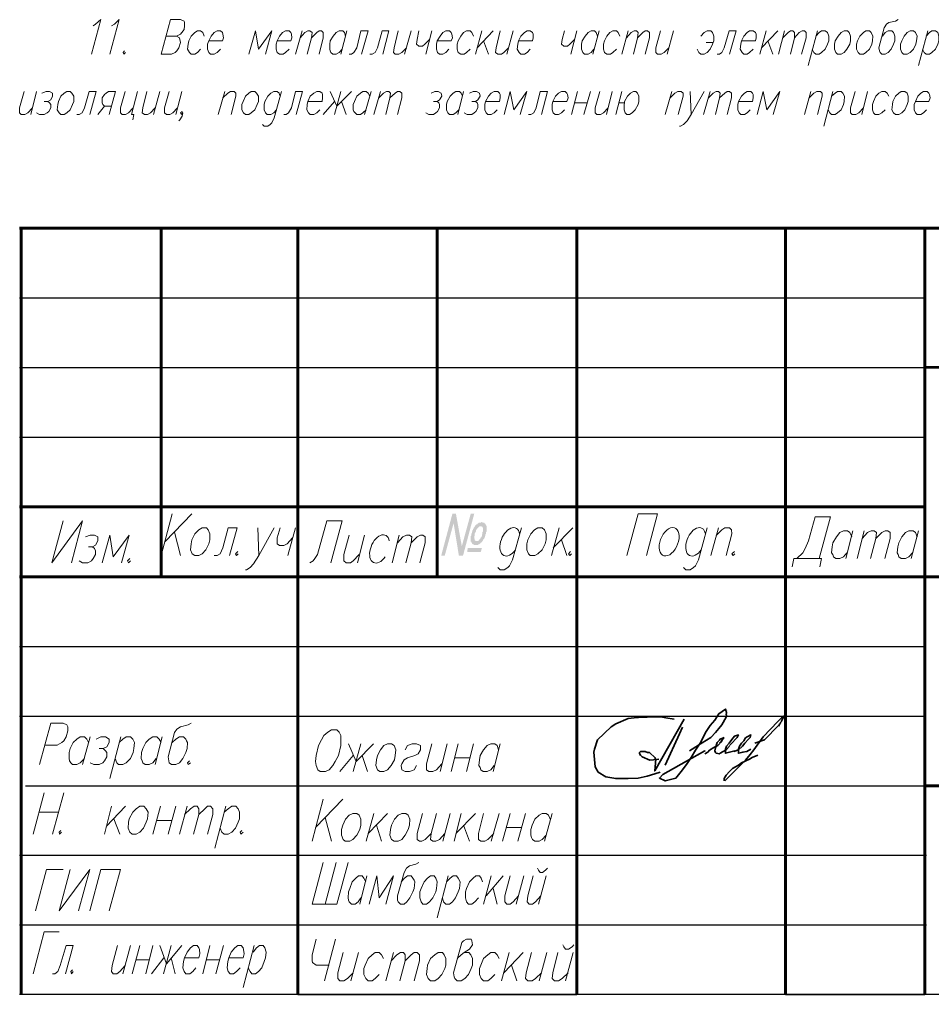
# Model space of a CAD drawing. Header units: millimetres. Extents: x 2185 to 4647, y 1259 to 2456.
# Drawn here: x 4005.74 to 4038.51, y 2314.48 to 2349.47 of the extents above; entities that cross this region are included whole.
import ezdxf

# ---------------------------------------------------------------- set-up
doc = ezdxf.new("R2010")
doc.units = ezdxf.units.MM
doc.layers.add('PDF _0', color=7, linetype='Continuous')
doc.layers.add('PDF _текст', color=7, linetype='Continuous')

msp = doc.modelspace()

# ---------------------------------------------------------------- hatches: boundary and pattern name
at = {"layer": 'PDF _текст', "transparency": 33554559}
h = msp.add_hatch(color=256, dxfattribs=at)
h.paths.add_polyline_path([(4021.281, 2331.735), (4021.408, 2331.735), (4021.62, 2330.571), (4021.938, 2331.735), (4022.065, 2331.735), (4021.662, 2330.232), (4021.514, 2330.232), (4021.324, 2331.396), (4021.006, 2330.232), (4020.879, 2330.232)], flags=0)
h.paths.add_polyline_path([(4021.98, 2331.036), (4021.98, 2331.058), (4021.98, 2331.079), (4022.001, 2331.1), (4022.001, 2331.121), (4022.001, 2331.142), (4022.022, 2331.163), (4022.022, 2331.185), (4022.043, 2331.206), (4022.043, 2331.227), (4022.065, 2331.248), (4022.065, 2331.248), (4022.086, 2331.269), (4022.086, 2331.29), (4022.107, 2331.312), (4022.107, 2331.312), (4022.128, 2331.333), (4022.128, 2331.333), (4022.149, 2331.354), (4022.17, 2331.354), (4022.17, 2331.375), (4022.192, 2331.375), (4022.213, 2331.396), (4022.213, 2331.396), (4022.234, 2331.417), (4022.255, 2331.417), (4022.255, 2331.417), (4022.276, 2331.417), (4022.297, 2331.417), (4022.319, 2331.439), (4022.319, 2331.439), (4022.34, 2331.439), (4022.361, 2331.439), (4022.361, 2331.417), (4022.382, 2331.417), (4022.403, 2331.417), (4022.403, 2331.417), (4022.424, 2331.417), (4022.424, 2331.396), (4022.446, 2331.396), (4022.446, 2331.396), (4022.467, 2331.375), (4022.467, 2331.375), (4022.467, 2331.354), (4022.488, 2331.333), (4022.488, 2331.333), (4022.488, 2331.312), (4022.509, 2331.312), (4022.509, 2331.29), (4022.509, 2331.269), (4022.509, 2331.248), (4022.509, 2331.248), (4022.509, 2331.227), (4022.509, 2331.206), (4022.509, 2331.185), (4022.509, 2331.163), (4022.509, 2331.142), (4022.509, 2331.121), (4022.509, 2331.1), (4022.488, 2331.079), (4022.488, 2331.058), (4022.488, 2331.036), (4022.488, 2331.015), (4022.467, 2330.994), (4022.467, 2330.973), (4022.467, 2330.952), (4022.446, 2330.931), (4022.446, 2330.909), (4022.446, 2330.888), (4022.424, 2330.867), (4022.424, 2330.846), (4022.403, 2330.825), (4022.403, 2330.825), (4022.382, 2330.804), (4022.382, 2330.782), (4022.361, 2330.761), (4022.361, 2330.74), (4022.34, 2330.74), (4022.34, 2330.719), (4022.319, 2330.698), (4022.297, 2330.698), (4022.297, 2330.677), (4022.276, 2330.677), (4022.255, 2330.655), (4022.255, 2330.655), (4022.234, 2330.634), (4022.213, 2330.634), (4022.213, 2330.634), (4022.192, 2330.613), (4022.17, 2330.613), (4022.149, 2330.613), (4022.149, 2330.613), (4022.128, 2330.613), (4022.107, 2330.613), (4022.107, 2330.613), (4022.086, 2330.613), (4022.065, 2330.613), (4022.065, 2330.613), (4022.043, 2330.634), (4022.022, 2330.634), (4022.022, 2330.634), (4022.001, 2330.655), (4022.001, 2330.655), (4022.001, 2330.655), (4021.98, 2330.677), (4021.98, 2330.698), (4021.959, 2330.698), (4021.959, 2330.719), (4021.959, 2330.719), (4021.959, 2330.74), (4021.938, 2330.74), (4021.938, 2330.761), (4021.938, 2330.782), (4021.938, 2330.804), (4021.938, 2330.804), (4021.938, 2330.825), (4021.938, 2330.846), (4021.938, 2330.867), (4021.938, 2330.888), (4021.938, 2330.909), (4021.938, 2330.931), (4021.959, 2330.952), (4021.959, 2330.973), (4021.959, 2330.994), (4021.959, 2331.036), (4021.98, 2331.036)], flags=0)
h.paths.add_polyline_path([(4022.086, 2331.036), (4022.086, 2330.994), (4022.086, 2330.973), (4022.086, 2330.952), (4022.065, 2330.931), (4022.065, 2330.909), (4022.065, 2330.888), (4022.065, 2330.867), (4022.065, 2330.867), (4022.065, 2330.846), (4022.086, 2330.825), (4022.086, 2330.825), (4022.086, 2330.804), (4022.086, 2330.782), (4022.107, 2330.782), (4022.107, 2330.761), (4022.128, 2330.761), (4022.128, 2330.761), (4022.149, 2330.761), (4022.149, 2330.761), (4022.17, 2330.761), (4022.17, 2330.761), (4022.192, 2330.761), (4022.213, 2330.761), (4022.234, 2330.782), (4022.234, 2330.804), (4022.255, 2330.804), (4022.255, 2330.825), (4022.276, 2330.825), (4022.276, 2330.846), (4022.297, 2330.867), (4022.297, 2330.888), (4022.319, 2330.888), (4022.319, 2330.909), (4022.34, 2330.931), (4022.34, 2330.952), (4022.34, 2330.994), (4022.361, 2331.015), (4022.361, 2331.015), (4022.361, 2331.058), (4022.361, 2331.079), (4022.382, 2331.1), (4022.382, 2331.121), (4022.382, 2331.142), (4022.382, 2331.163), (4022.382, 2331.163), (4022.382, 2331.185), (4022.382, 2331.206), (4022.382, 2331.227), (4022.382, 2331.227), (4022.361, 2331.248), (4022.361, 2331.269), (4022.34, 2331.269), (4022.34, 2331.269), (4022.319, 2331.29), (4022.319, 2331.29), (4022.297, 2331.29), (4022.297, 2331.29), (4022.276, 2331.29), (4022.276, 2331.29), (4022.255, 2331.29), (4022.234, 2331.269), (4022.234, 2331.269), (4022.213, 2331.248), (4022.192, 2331.227), (4022.192, 2331.227), (4022.17, 2331.206), (4022.17, 2331.206), (4022.149, 2331.185), (4022.149, 2331.163), (4022.128, 2331.142), (4022.128, 2331.121), (4022.128, 2331.1), (4022.107, 2331.079), (4022.107, 2331.058), (4022.086, 2331.036), (4022.086, 2331.036)], flags=0)
h.paths.add_polyline_path([(4021.832, 2330.507), (4022.34, 2330.507), (4022.297, 2330.359), (4021.811, 2330.359)], flags=0)

# ---------------------------------------------------------------- linework, layer by layer
at = {"layer": 'PDF _0', "lineweight": 60}
for points in [[(4005.744, 2341.98), (4098.227, 2341.98)], [(4005.808, 2314.483), (4005.808, 2341.98)], [(4010.824, 2341.98), (4010.824, 2329.47)], [(4015.735, 2341.98), (4015.735, 2314.483)], [(4020.731, 2329.47), (4020.731, 2341.98)], [(4025.748, 2314.483), (4025.748, 2341.98)], [(4033.241, 2341.98), (4033.241, 2314.483)], [(4038.237, 2341.98), (4038.237, 2334.19), (4038.237, 2314.483)], [(4038.237, 2336.985), (4098.312, 2337.027)], [(4005.744, 2331.989), (4038.195, 2331.989)], [(4005.744, 2329.47), (4098.312, 2329.47)], [(4038.237, 2321.976), (4098.312, 2321.976)]]:
    msp.add_lwpolyline(points, dxfattribs=at)
at = {"layer": 'PDF _0', "lineweight": 25}
for points in [[(4005.744, 2339.482), (4038.195, 2339.482)], [(4005.744, 2336.985), (4038.491, 2336.985)], [(4005.744, 2334.487), (4038.237, 2334.487)], [(4005.744, 2326.972), (4038.195, 2326.972)], [(4005.744, 2324.474), (4038.195, 2324.474)], [(4005.956, 2321.976), (4038.385, 2321.976)], [(4005.744, 2319.479), (4038.3, 2319.479)], [(4005.744, 2316.981), (4038.3, 2316.981)], [(4005.808, 2316.981), (4005.808, 2314.483), (4005.808, 2316.981)], [(4098.227, 2314.483), (4005.744, 2314.483)], [(4015.735, 2314.483), (4025.748, 2314.483)], [(4038.237, 2314.483), (4033.241, 2314.483), (4038.237, 2314.483)]]:
    msp.add_lwpolyline(points, dxfattribs=at)
at = {"layer": 'PDF _0', "lineweight": 35}
for points in [[(4029.241, 2324.368), (4028.944, 2324.411), (4028.817, 2324.432), (4028.605, 2324.453), (4028.267, 2324.432), (4028.119, 2324.432), (4027.801, 2324.411), (4027.589, 2324.39), (4027.145, 2324.199), (4026.976, 2324.093), (4026.489, 2323.628), (4026.383, 2323.289), (4026.362, 2323.183), (4026.404, 2322.654), (4026.51, 2322.463), (4026.785, 2322.294), (4027.145, 2322.23), (4027.589, 2322.23), (4027.949, 2322.252), (4028.267, 2322.315), (4028.542, 2322.4), (4028.732, 2322.463)], [(4031.103, 2324.517), (4031.124, 2324.601), (4031.082, 2324.728), (4030.849, 2324.559), (4030.701, 2324.326), (4030.532, 2324.136), (4030.362, 2323.882), (4030.193, 2323.543), (4030.003, 2323.247), (4029.854, 2322.993), (4029.685, 2322.739), (4029.495, 2322.485), (4029.304, 2322.252), (4028.923, 2322.146), (4028.711, 2322.252), (4028.838, 2322.379), (4029.029, 2322.485), (4030.341, 2323.225), (4030.066, 2323.077)], [(4030.087, 2323.416), (4030.553, 2323.712), (4030.722, 2323.882), (4030.849, 2324.03), (4030.955, 2324.157), (4031.103, 2324.432), (4031.124, 2324.517)], [(4032.987, 2324.114), (4033.03, 2324.199), (4033.051, 2324.22), (4033.051, 2324.241), (4033.093, 2324.284), (4033.093, 2324.305), (4033.135, 2324.39), (4033.157, 2324.411), (4033.157, 2324.432), (4033.157, 2324.474), (4033.135, 2324.453), (4033.093, 2324.411), (4033.03, 2324.347), (4032.966, 2324.284), (4032.437, 2323.733), (4032.098, 2323.268), (4031.971, 2323.098), (4031.802, 2322.887), (4031.061, 2322.146)], [(4031.146, 2324.686), (4031.146, 2324.686)], [(4029.6, 2324.368), (4028.542, 2322.506), (4028.584, 2322.929)], [(4032.141, 2323.501), (4032.479, 2323.628), (4032.987, 2324.136)], [(4029.537, 2324.072), (4029.431, 2323.839), (4028.923, 2322.717)], [(4031.23, 2323.416), (4031.336, 2323.522), (4031.442, 2323.649), (4031.505, 2323.712), (4031.548, 2323.797), (4031.4, 2323.755), (4031.357, 2323.691), (4031.273, 2323.585), (4031.209, 2323.501), (4031.124, 2323.395), (4031.082, 2323.289), (4031.082, 2323.141), (4031.421, 2323.225)], [(4031.378, 2323.204), (4031.548, 2323.268), (4031.696, 2323.395), (4031.781, 2323.501), (4031.908, 2323.649), (4031.971, 2323.712), (4031.992, 2323.797), (4031.865, 2323.733), (4031.802, 2323.691), (4031.738, 2323.585), (4031.654, 2323.501), (4031.59, 2323.395), (4031.548, 2323.289), (4031.548, 2323.141), (4031.717, 2323.183)], [(4029.791, 2323.225), (4030.108, 2323.437)], [(4030.341, 2323.12), (4030.447, 2323.183), (4030.511, 2323.247), (4030.659, 2323.352), (4030.807, 2323.416), (4030.934, 2323.564), (4030.976, 2323.649)], [(4031.04, 2323.712), (4030.892, 2323.649), (4030.87, 2323.606), (4030.786, 2323.522), (4030.765, 2323.458), (4030.722, 2323.331), (4030.701, 2323.225), (4030.722, 2323.162), (4030.743, 2323.141), (4030.87, 2323.12), (4030.892, 2323.141), (4030.997, 2323.204), (4031.103, 2323.268), (4031.23, 2323.395)], [(4031.019, 2323.712), (4030.913, 2323.543), (4030.87, 2323.501)], [(4028.563, 2322.971), (4028.351, 2323.162), (4028.288, 2323.162), (4028.203, 2323.204), (4028.161, 2323.204), (4028.14, 2323.204), (4028.076, 2323.204), (4028.034, 2323.204), (4027.992, 2323.162), (4027.992, 2323.141), (4028.034, 2323.056)], [(4028.034, 2323.077), (4028.097, 2323.014), (4028.373, 2322.887), (4028.5, 2322.908), (4028.69, 2322.929)], [(4031.04, 2322.146), (4031.04, 2322.23), (4031.103, 2322.357), (4031.23, 2322.485), (4031.336, 2322.59), (4031.548, 2322.717), (4031.654, 2322.802), (4031.95, 2322.929), (4032.035, 2322.993), (4032.246, 2323.077)], [(4031.696, 2323.183), (4031.844, 2323.204), (4031.992, 2323.289)], [(4028.584, 2322.866), (4028.584, 2322.908), (4028.563, 2322.929), (4028.563, 2322.95), (4028.563, 2322.993)], [(4029.008, 2322.929), (4029.008, 2322.929)]]:
    msp.add_lwpolyline(points, dxfattribs=at)
at = {"layer": 'PDF _текст', "lineweight": 20}
for points in [[(4008.39, 2349.241), (4008.475, 2349.304), (4008.665, 2349.474), (4008.327, 2348.225)], [(4009.046, 2349.241), (4009.152, 2349.304), (4009.321, 2349.474), (4008.983, 2348.225)], [(4011.375, 2348.881), (4011.523, 2348.945), (4011.565, 2349.008), (4011.65, 2349.114), (4011.671, 2349.241), (4011.671, 2349.368), (4011.65, 2349.41), (4011.523, 2349.474), (4011.163, 2349.474), (4010.824, 2348.225), (4011.205, 2348.225), (4011.332, 2348.288), (4011.396, 2348.352), (4011.459, 2348.458), (4011.523, 2348.648), (4011.502, 2348.754), (4011.481, 2348.817), (4011.375, 2348.881), (4010.994, 2348.881)], [(4037.284, 2349.474), (4037.179, 2349.41), (4036.946, 2349.368), (4036.861, 2349.304), (4036.776, 2349.177), (4036.586, 2348.458), (4036.607, 2348.352), (4036.628, 2348.288), (4036.692, 2348.225), (4036.819, 2348.225), (4036.925, 2348.288), (4037.03, 2348.415), (4037.115, 2348.585), (4037.157, 2348.712), (4037.157, 2348.881), (4037.136, 2348.945), (4037.115, 2349.008), (4037.052, 2349.072), (4036.925, 2349.072), (4036.819, 2349.008), (4036.713, 2348.881)], [(4012.37, 2348.881), (4012.327, 2349.008), (4012.243, 2349.072), (4012.137, 2349.072), (4012.031, 2349.008), (4011.904, 2348.881), (4011.819, 2348.712), (4011.798, 2348.585), (4011.777, 2348.415), (4011.84, 2348.288), (4011.904, 2348.225), (4012.031, 2348.225), (4012.137, 2348.288), (4012.243, 2348.415)], [(4012.539, 2348.712), (4013.026, 2348.712), (4013.068, 2348.817), (4013.047, 2348.945), (4013.026, 2349.008), (4012.962, 2349.072), (4012.835, 2349.072), (4012.729, 2349.008), (4012.624, 2348.881), (4012.539, 2348.712), (4012.497, 2348.585), (4012.497, 2348.415), (4012.539, 2348.288), (4012.602, 2348.225), (4012.729, 2348.225), (4012.835, 2348.288), (4012.962, 2348.415)], [(4014.571, 2348.225), (4014.804, 2349.072), (4014.317, 2348.415), (4014.211, 2349.072), (4013.978, 2348.225)], [(4014.994, 2348.712), (4015.481, 2348.712), (4015.524, 2348.817), (4015.502, 2348.945), (4015.481, 2349.008), (4015.418, 2349.072), (4015.291, 2349.072), (4015.185, 2349.008), (4015.079, 2348.881), (4014.994, 2348.712), (4014.952, 2348.585), (4014.952, 2348.415), (4014.994, 2348.288), (4015.079, 2348.225), (4015.206, 2348.225), (4015.291, 2348.288), (4015.418, 2348.415)], [(4015.884, 2349.072), (4015.651, 2348.225)], [(4015.82, 2348.817), (4015.989, 2349.008), (4016.095, 2349.072), (4016.159, 2349.072), (4016.243, 2349.008), (4016.222, 2348.817), (4016.074, 2348.225)], [(4016.222, 2348.817), (4016.413, 2349.008), (4016.497, 2349.072), (4016.582, 2349.072), (4016.646, 2349.008), (4016.646, 2348.817), (4016.497, 2348.225)], [(4017.323, 2348.415), (4017.217, 2348.288), (4017.111, 2348.225), (4016.984, 2348.225), (4016.921, 2348.288), (4016.9, 2348.352), (4016.878, 2348.415), (4016.878, 2348.585), (4016.9, 2348.712), (4017.005, 2348.881), (4017.111, 2349.008), (4017.217, 2349.072), (4017.344, 2349.072), (4017.408, 2349.008), (4017.45, 2348.881)], [(4017.492, 2349.072), (4017.281, 2348.225)], [(4018.021, 2348.225), (4018.254, 2349.072), (4018, 2349.072), (4017.852, 2348.458), (4017.746, 2348.288), (4017.662, 2348.225), (4017.577, 2348.225)], [(4018.784, 2348.225), (4018.995, 2349.072), (4018.762, 2349.072), (4018.593, 2348.458), (4018.508, 2348.288), (4018.403, 2348.225), (4018.318, 2348.225)], [(4019.334, 2349.072), (4019.186, 2348.458), (4019.165, 2348.288), (4019.228, 2348.225), (4019.355, 2348.225), (4019.461, 2348.288), (4019.63, 2348.458)], [(4019.8, 2349.072), (4019.567, 2348.225)], [(4020.075, 2349.072), (4020.011, 2348.754), (4019.99, 2348.585), (4020.075, 2348.521), (4020.202, 2348.521), (4020.286, 2348.585), (4020.456, 2348.754)], [(4020.54, 2349.072), (4020.329, 2348.225)], [(4020.731, 2348.712), (4021.239, 2348.712), (4021.281, 2348.817), (4021.26, 2348.945), (4021.239, 2349.008), (4021.176, 2349.072), (4021.049, 2349.072), (4020.943, 2349.008), (4020.837, 2348.881), (4020.731, 2348.712), (4020.71, 2348.585), (4020.71, 2348.415), (4020.752, 2348.288), (4020.816, 2348.225), (4020.943, 2348.225), (4021.049, 2348.288), (4021.154, 2348.415)], [(4022.043, 2348.881), (4021.98, 2349.008), (4021.916, 2349.072), (4021.789, 2349.072), (4021.684, 2349.008), (4021.578, 2348.881), (4021.493, 2348.712), (4021.451, 2348.585), (4021.451, 2348.415), (4021.493, 2348.288), (4021.578, 2348.225), (4021.705, 2348.225), (4021.789, 2348.288), (4021.916, 2348.415)], [(4022.34, 2349.072), (4022.107, 2348.225)], [(4022.742, 2349.072), (4022.17, 2348.458)], [(4022.996, 2349.072), (4022.848, 2348.458), (4022.827, 2348.288), (4022.911, 2348.225), (4023.038, 2348.225), (4023.123, 2348.288), (4023.292, 2348.458)], [(4023.462, 2349.072), (4023.229, 2348.225)], [(4023.652, 2348.712), (4024.16, 2348.712), (4024.181, 2348.817), (4024.181, 2348.945), (4024.16, 2349.008), (4024.076, 2349.072), (4023.97, 2349.072), (4023.864, 2349.008), (4023.737, 2348.881), (4023.652, 2348.712), (4023.631, 2348.585), (4023.61, 2348.415), (4023.673, 2348.288), (4023.737, 2348.225), (4023.864, 2348.225), (4023.97, 2348.288), (4024.076, 2348.415)], [(4025.303, 2349.072), (4025.219, 2348.754), (4025.197, 2348.585), (4025.282, 2348.521), (4025.409, 2348.521), (4025.494, 2348.585), (4025.663, 2348.754)], [(4025.748, 2349.072), (4025.536, 2348.225)], [(4026.362, 2348.415), (4026.256, 2348.288), (4026.15, 2348.225), (4026.023, 2348.225), (4025.959, 2348.288), (4025.938, 2348.352), (4025.917, 2348.415), (4025.917, 2348.585), (4025.938, 2348.712), (4026.044, 2348.881), (4026.15, 2349.008), (4026.256, 2349.072), (4026.383, 2349.072), (4026.446, 2349.008), (4026.489, 2348.881)], [(4026.552, 2349.072), (4026.319, 2348.225)], [(4027.293, 2348.881), (4027.23, 2349.008), (4027.166, 2349.072), (4027.039, 2349.072), (4026.933, 2349.008), (4026.827, 2348.881), (4026.743, 2348.712), (4026.7, 2348.585), (4026.7, 2348.415), (4026.743, 2348.288), (4026.827, 2348.225), (4026.954, 2348.225), (4027.039, 2348.288), (4027.166, 2348.415)], [(4027.589, 2349.072), (4027.357, 2348.225)], [(4027.526, 2348.817), (4027.695, 2349.008), (4027.801, 2349.072), (4027.886, 2349.072), (4027.949, 2349.008), (4027.928, 2348.817), (4027.78, 2348.225)], [(4027.928, 2348.817), (4028.119, 2349.008), (4028.203, 2349.072), (4028.288, 2349.072), (4028.351, 2349.008), (4028.351, 2348.817), (4028.203, 2348.225)], [(4028.754, 2349.072), (4028.584, 2348.458), (4028.584, 2348.288), (4028.648, 2348.225), (4028.775, 2348.225), (4028.881, 2348.288), (4029.05, 2348.458)], [(4029.219, 2349.072), (4028.987, 2348.225)], [(4030.193, 2348.881), (4030.32, 2349.008), (4030.426, 2349.072), (4030.553, 2349.072), (4030.616, 2349.008), (4030.659, 2348.881), (4030.659, 2348.712), (4030.616, 2348.585), (4030.532, 2348.415), (4030.426, 2348.288), (4030.32, 2348.225), (4030.193, 2348.225), (4030.13, 2348.288), (4030.066, 2348.415)], [(4031.23, 2348.225), (4031.463, 2349.072), (4031.209, 2349.072), (4031.04, 2348.458), (4030.955, 2348.288), (4030.87, 2348.225), (4030.786, 2348.225)], [(4031.654, 2348.712), (4032.162, 2348.712), (4032.183, 2348.817), (4032.183, 2348.945), (4032.162, 2349.008), (4032.077, 2349.072), (4031.95, 2349.072), (4031.865, 2349.008), (4031.738, 2348.881), (4031.654, 2348.712), (4031.633, 2348.585), (4031.611, 2348.415), (4031.675, 2348.288), (4031.738, 2348.225), (4031.865, 2348.225), (4031.95, 2348.288), (4032.077, 2348.415)], [(4032.543, 2349.072), (4032.31, 2348.225)], [(4032.966, 2349.072), (4032.373, 2348.458)], [(4033.199, 2349.072), (4032.987, 2348.225)], [(4033.135, 2348.817), (4033.326, 2349.008), (4033.411, 2349.072), (4033.495, 2349.072), (4033.559, 2349.008), (4033.559, 2348.817), (4033.411, 2348.225)], [(4033.559, 2348.817), (4033.728, 2349.008), (4033.834, 2349.072), (4033.919, 2349.072), (4033.982, 2349.008), (4033.982, 2348.817), (4033.813, 2348.225)], [(4034.384, 2349.072), (4034.046, 2347.823)], [(4034.321, 2348.881), (4034.448, 2349.008), (4034.533, 2349.072), (4034.66, 2349.072), (4034.744, 2349.008), (4034.787, 2348.881), (4034.787, 2348.712), (4034.744, 2348.585), (4034.66, 2348.415), (4034.533, 2348.288), (4034.448, 2348.225), (4034.321, 2348.225), (4034.257, 2348.288), (4034.194, 2348.415)], [(4038.343, 2349.072), (4038.004, 2347.823)], [(4038.279, 2348.881), (4038.406, 2349.008), (4038.491, 2349.072), (4038.618, 2349.072), (4038.703, 2349.008), (4038.745, 2348.881), (4038.745, 2348.712), (4038.703, 2348.585), (4038.618, 2348.415), (4038.491, 2348.288), (4038.406, 2348.225), (4038.279, 2348.225), (4038.216, 2348.288), (4038.152, 2348.415)], [(4022.403, 2348.712), (4022.573, 2348.225)], [(4030.638, 2348.648), (4030.384, 2348.648)], [(4032.606, 2348.712), (4032.776, 2348.225)], [(4009.512, 2348.352), (4009.47, 2348.288), (4009.491, 2348.225), (4009.554, 2348.288)], [(4005.913, 2346.891), (4005.744, 2346.299), (4005.744, 2346.129), (4005.808, 2346.066), (4005.935, 2346.066), (4006.04, 2346.129), (4006.21, 2346.299)], [(4006.358, 2346.891), (4006.146, 2346.066)], [(4006.548, 2346.828), (4006.697, 2346.891), (4006.824, 2346.891), (4006.929, 2346.828), (4006.929, 2346.722), (4006.866, 2346.595), (4006.76, 2346.531), (4006.633, 2346.531)], [(4008.263, 2346.066), (4008.496, 2346.891), (4008.242, 2346.891), (4008.073, 2346.299), (4007.988, 2346.129), (4007.882, 2346.066), (4007.797, 2346.066)], [(4008.962, 2346.066), (4009.194, 2346.891), (4008.94, 2346.891), (4008.856, 2346.828), (4008.792, 2346.785), (4008.708, 2346.658), (4008.708, 2346.595), (4008.708, 2346.489), (4008.729, 2346.426), (4008.792, 2346.362), (4009.046, 2346.362)], [(4009.533, 2346.891), (4009.364, 2346.299), (4009.364, 2346.129), (4009.427, 2346.066), (4009.554, 2346.066), (4009.66, 2346.129), (4009.829, 2346.299)], [(4009.978, 2346.891), (4009.766, 2346.066), (4009.851, 2346.066), (4009.808, 2345.875)], [(4010.316, 2346.891), (4010.168, 2346.299), (4010.147, 2346.129), (4010.232, 2346.066), (4010.337, 2346.066), (4010.443, 2346.129), (4010.613, 2346.299)], [(4010.782, 2346.891), (4010.549, 2346.066)], [(4011.121, 2346.891), (4010.951, 2346.299), (4010.951, 2346.129), (4011.015, 2346.066), (4011.142, 2346.066), (4011.248, 2346.129), (4011.417, 2346.299)], [(4011.565, 2346.891), (4011.354, 2346.066)], [(4013.111, 2346.891), (4012.878, 2346.066)], [(4013.047, 2346.658), (4013.216, 2346.828), (4013.322, 2346.891), (4013.449, 2346.891), (4013.513, 2346.828), (4013.513, 2346.722), (4013.343, 2346.066)], [(4015.143, 2346.891), (4014.889, 2345.939), (4014.804, 2345.769), (4014.74, 2345.706), (4014.656, 2345.642), (4014.529, 2345.642), (4014.465, 2345.706)], [(4015.1, 2346.722), (4015.079, 2346.785), (4015.058, 2346.828), (4014.994, 2346.891), (4014.867, 2346.891), (4014.762, 2346.828), (4014.656, 2346.722), (4014.55, 2346.531), (4014.529, 2346.426), (4014.529, 2346.235), (4014.571, 2346.129), (4014.635, 2346.066), (4014.762, 2346.066), (4014.867, 2346.129), (4014.973, 2346.235)], [(4015.672, 2346.066), (4015.905, 2346.891), (4015.651, 2346.891), (4015.502, 2346.299), (4015.397, 2346.129), (4015.312, 2346.066), (4015.227, 2346.066)], [(4016.095, 2346.531), (4016.603, 2346.531), (4016.624, 2346.658), (4016.624, 2346.785), (4016.603, 2346.828), (4016.519, 2346.891), (4016.413, 2346.891), (4016.307, 2346.828), (4016.18, 2346.722), (4016.095, 2346.531), (4016.074, 2346.426), (4016.053, 2346.235), (4016.116, 2346.129), (4016.18, 2346.066), (4016.307, 2346.066), (4016.413, 2346.129), (4016.519, 2346.235)], [(4017.662, 2346.891), (4017.132, 2346.362), (4016.9, 2346.891)], [(4017.281, 2346.891), (4017.048, 2346.066)], [(4018.191, 2346.235), (4018.064, 2346.129), (4017.979, 2346.066), (4017.852, 2346.066), (4017.789, 2346.129), (4017.746, 2346.171), (4017.725, 2346.235), (4017.725, 2346.426), (4017.767, 2346.531), (4017.852, 2346.722), (4017.979, 2346.828), (4018.064, 2346.891), (4018.191, 2346.891), (4018.254, 2346.828), (4018.318, 2346.722)], [(4018.36, 2346.891), (4018.127, 2346.066)], [(4018.699, 2346.891), (4018.466, 2346.066)], [(4018.635, 2346.658), (4018.805, 2346.828), (4018.911, 2346.891), (4018.995, 2346.891), (4019.059, 2346.828), (4019.038, 2346.658), (4018.889, 2346.066)], [(4019.038, 2346.658), (4019.228, 2346.828), (4019.313, 2346.891), (4019.397, 2346.891), (4019.461, 2346.828), (4019.461, 2346.658), (4019.313, 2346.066)], [(4020.519, 2346.828), (4020.646, 2346.891), (4020.773, 2346.891), (4020.879, 2346.828), (4020.9, 2346.722), (4020.816, 2346.595), (4020.731, 2346.531), (4020.604, 2346.531)], [(4021.514, 2346.235), (4021.408, 2346.129), (4021.303, 2346.066), (4021.176, 2346.066), (4021.112, 2346.129), (4021.091, 2346.171), (4021.07, 2346.235), (4021.07, 2346.426), (4021.091, 2346.531), (4021.197, 2346.722), (4021.303, 2346.828), (4021.408, 2346.891), (4021.535, 2346.891), (4021.599, 2346.828), (4021.641, 2346.722)], [(4021.684, 2346.891), (4021.472, 2346.066)], [(4021.895, 2346.828), (4022.022, 2346.891), (4022.149, 2346.891), (4022.255, 2346.828), (4022.276, 2346.722), (4022.192, 2346.595), (4022.107, 2346.531), (4021.98, 2346.531)], [(4022.467, 2346.531), (4022.975, 2346.531), (4022.996, 2346.658), (4022.996, 2346.785), (4022.975, 2346.828), (4022.911, 2346.891), (4022.784, 2346.891), (4022.678, 2346.828), (4022.573, 2346.722), (4022.467, 2346.531), (4022.446, 2346.426), (4022.446, 2346.235), (4022.488, 2346.129), (4022.551, 2346.066), (4022.678, 2346.066), (4022.784, 2346.129), (4022.89, 2346.235)], [(4023.716, 2346.066), (4023.949, 2346.891), (4023.483, 2346.235), (4023.356, 2346.891), (4023.144, 2346.066)], [(4024.478, 2346.066), (4024.689, 2346.891), (4024.435, 2346.891), (4024.287, 2346.299), (4024.203, 2346.129), (4024.097, 2346.066), (4024.012, 2346.066)], [(4024.88, 2346.531), (4025.388, 2346.531), (4025.43, 2346.658), (4025.409, 2346.785), (4025.388, 2346.828), (4025.324, 2346.891), (4025.197, 2346.891), (4025.092, 2346.828), (4024.986, 2346.722), (4024.88, 2346.531), (4024.859, 2346.426), (4024.859, 2346.235), (4024.901, 2346.129), (4024.965, 2346.066), (4025.092, 2346.066), (4025.197, 2346.129), (4025.303, 2346.235)], [(4025.769, 2346.891), (4025.557, 2346.066)], [(4026.235, 2346.891), (4026.002, 2346.066)], [(4026.573, 2346.891), (4026.404, 2346.299), (4026.404, 2346.129), (4026.468, 2346.066), (4026.595, 2346.066), (4026.7, 2346.129), (4026.87, 2346.299)], [(4027.018, 2346.891), (4026.806, 2346.066)], [(4027.357, 2346.891), (4027.145, 2346.066)], [(4027.251, 2346.489), (4027.462, 2346.489), (4027.462, 2346.531), (4027.568, 2346.722), (4027.674, 2346.828), (4027.78, 2346.891), (4027.865, 2346.891), (4027.928, 2346.828), (4027.97, 2346.722), (4027.97, 2346.531), (4027.949, 2346.426), (4027.843, 2346.235), (4027.738, 2346.129), (4027.632, 2346.066), (4027.547, 2346.066), (4027.484, 2346.129), (4027.441, 2346.235), (4027.441, 2346.426), (4027.462, 2346.489)], [(4029.156, 2346.891), (4028.923, 2346.066)], [(4029.092, 2346.658), (4029.262, 2346.828), (4029.368, 2346.891), (4029.495, 2346.891), (4029.558, 2346.828), (4029.558, 2346.722), (4029.389, 2346.066)], [(4029.812, 2346.891), (4029.854, 2346.066), (4030.32, 2346.891)], [(4030.532, 2346.891), (4030.299, 2346.066)], [(4030.468, 2346.658), (4030.638, 2346.828), (4030.743, 2346.891), (4030.828, 2346.891), (4030.892, 2346.828), (4030.87, 2346.658), (4030.722, 2346.066)], [(4030.87, 2346.658), (4031.061, 2346.828), (4031.146, 2346.891), (4031.23, 2346.891), (4031.294, 2346.828), (4031.294, 2346.658), (4031.146, 2346.066)], [(4031.548, 2346.531), (4032.056, 2346.531), (4032.077, 2346.658), (4032.077, 2346.785), (4032.056, 2346.828), (4031.992, 2346.891), (4031.865, 2346.891), (4031.76, 2346.828), (4031.654, 2346.722), (4031.548, 2346.531), (4031.527, 2346.426), (4031.527, 2346.235), (4031.569, 2346.129), (4031.633, 2346.066), (4031.76, 2346.066), (4031.865, 2346.129), (4031.971, 2346.235)], [(4032.797, 2346.066), (4033.03, 2346.891), (4032.564, 2346.235), (4032.437, 2346.891), (4032.225, 2346.066)], [(4034.151, 2346.891), (4033.919, 2346.066)], [(4034.088, 2346.658), (4034.257, 2346.828), (4034.363, 2346.891), (4034.49, 2346.891), (4034.554, 2346.828), (4034.554, 2346.722), (4034.384, 2346.066)], [(4034.935, 2346.891), (4034.617, 2345.642)], [(4034.892, 2346.722), (4035.019, 2346.828), (4035.104, 2346.891), (4035.231, 2346.891), (4035.295, 2346.828), (4035.358, 2346.722), (4035.337, 2346.531), (4035.316, 2346.426), (4035.231, 2346.235), (4035.104, 2346.129), (4035.019, 2346.066), (4034.892, 2346.066), (4034.829, 2346.129), (4034.765, 2346.235)], [(4035.739, 2346.891), (4035.57, 2346.299), (4035.57, 2346.129), (4035.633, 2346.066), (4035.76, 2346.066), (4035.866, 2346.129), (4036.035, 2346.299)], [(4036.184, 2346.891), (4035.972, 2346.066)], [(4036.946, 2346.722), (4036.882, 2346.828), (4036.819, 2346.891), (4036.692, 2346.891), (4036.586, 2346.828), (4036.48, 2346.722), (4036.395, 2346.531), (4036.353, 2346.426), (4036.353, 2346.235), (4036.395, 2346.129), (4036.459, 2346.066), (4036.586, 2346.066), (4036.692, 2346.129), (4036.819, 2346.235)], [(4037.898, 2346.531), (4038.385, 2346.531), (4038.427, 2346.658), (4038.406, 2346.785), (4038.385, 2346.828), (4038.322, 2346.891), (4038.195, 2346.891), (4038.089, 2346.828), (4037.983, 2346.722), (4037.898, 2346.531), (4037.856, 2346.426), (4037.856, 2346.235), (4037.898, 2346.129), (4037.962, 2346.066), (4038.089, 2346.066), (4038.195, 2346.129), (4038.3, 2346.235)], [(4006.76, 2346.531), (4006.824, 2346.489), (4006.866, 2346.426), (4006.866, 2346.299), (4006.802, 2346.171), (4006.739, 2346.129), (4006.633, 2346.066), (4006.464, 2346.066), (4006.358, 2346.129)], [(4016.646, 2346.066), (4017.048, 2346.531)], [(4017.302, 2346.531), (4017.471, 2346.066)], [(4020.731, 2346.531), (4020.794, 2346.489), (4020.816, 2346.426), (4020.816, 2346.299), (4020.752, 2346.171), (4020.689, 2346.129), (4020.604, 2346.066), (4020.435, 2346.066), (4020.329, 2346.129)], [(4022.107, 2346.531), (4022.17, 2346.489), (4022.192, 2346.426), (4022.192, 2346.299), (4022.128, 2346.171), (4022.065, 2346.129), (4021.98, 2346.066), (4021.811, 2346.066), (4021.705, 2346.129)], [(4025.663, 2346.489), (4026.129, 2346.489)], [(4008.559, 2346.066), (4008.792, 2346.362)], [(4011.608, 2346.129), (4011.565, 2346.066), (4011.523, 2346.129), (4011.586, 2346.171), (4011.608, 2346.129), (4011.586, 2346.002), (4011.502, 2345.875), (4011.459, 2345.833)], [(4029.854, 2346.066), (4029.706, 2345.833), (4029.579, 2345.706), (4029.473, 2345.642), (4029.431, 2345.642)], [(4007.31, 2331.481), (4006.908, 2329.978), (4008.009, 2331.481), (4007.607, 2329.978)], [(4011.227, 2331.735), (4010.824, 2330.232)], [(4011.925, 2331.735), (4010.973, 2330.74)], [(4016.921, 2329.978), (4017.323, 2331.481), (4016.773, 2331.481), (4016.434, 2330.274), (4016.349, 2330.126), (4016.286, 2330.041), (4016.159, 2329.978)], [(4027.547, 2330.232), (4027.949, 2331.735), (4028.648, 2331.735), (4028.246, 2330.232)], [(4033.643, 2330.126), (4033.855, 2330.338), (4033.94, 2330.486), (4034.067, 2330.761), (4034.3, 2331.629), (4034.85, 2331.629), (4034.448, 2330.126)], [(4013.28, 2330.232), (4013.555, 2331.227), (4013.238, 2331.227), (4013.047, 2330.507), (4012.941, 2330.295), (4012.835, 2330.232), (4012.729, 2330.232)], [(4014.296, 2331.227), (4014.338, 2330.232), (4014.889, 2331.227)], [(4015.1, 2331.227), (4014.994, 2330.867), (4014.994, 2330.655), (4015.079, 2330.592), (4015.227, 2330.592), (4015.354, 2330.655), (4015.545, 2330.867)], [(4015.651, 2331.227), (4015.375, 2330.232)], [(4023.758, 2331.227), (4023.44, 2330.084), (4023.335, 2329.872), (4023.271, 2329.809), (4023.144, 2329.724), (4022.996, 2329.724), (4022.911, 2329.809)], [(4025.113, 2331.227), (4024.838, 2330.232)], [(4025.6, 2331.227), (4024.901, 2330.507)], [(4030.426, 2331.227), (4030.108, 2330.084), (4030.003, 2329.872), (4029.939, 2329.809), (4029.812, 2329.724), (4029.664, 2329.724), (4029.579, 2329.809)], [(4030.828, 2331.227), (4030.553, 2330.232)], [(4030.743, 2330.952), (4030.955, 2331.163), (4031.061, 2331.227), (4031.23, 2331.227), (4031.294, 2331.163), (4031.315, 2331.015), (4031.103, 2330.232)], [(4035.443, 2330.338), (4035.316, 2330.19), (4035.189, 2330.126), (4035.041, 2330.126), (4034.956, 2330.19), (4034.935, 2330.274), (4034.892, 2330.338), (4034.914, 2330.55), (4034.935, 2330.698), (4035.062, 2330.909), (4035.189, 2331.058), (4035.316, 2331.121), (4035.464, 2331.121), (4035.549, 2331.058), (4035.612, 2330.909)], [(4035.654, 2331.121), (4035.4, 2330.126)], [(4036.057, 2331.121), (4035.803, 2330.126)], [(4035.993, 2330.846), (4036.184, 2331.058), (4036.311, 2331.121), (4036.416, 2331.121), (4036.501, 2331.058), (4036.48, 2330.846), (4036.289, 2330.126)], [(4036.48, 2330.846), (4036.692, 2331.058), (4036.819, 2331.121), (4036.903, 2331.121), (4036.988, 2331.058), (4036.988, 2330.846), (4036.797, 2330.126)], [(4037.792, 2330.338), (4037.665, 2330.19), (4037.538, 2330.126), (4037.39, 2330.126), (4037.306, 2330.19), (4037.284, 2330.274), (4037.242, 2330.338), (4037.263, 2330.55), (4037.306, 2330.698), (4037.411, 2330.909), (4037.538, 2331.058), (4037.665, 2331.121), (4037.814, 2331.121), (4037.898, 2331.058), (4037.962, 2330.909)], [(4038.004, 2331.121), (4037.75, 2330.126)], [(4008.115, 2330.909), (4008.284, 2330.973), (4008.432, 2330.973), (4008.559, 2330.909), (4008.559, 2330.761), (4008.475, 2330.613), (4008.369, 2330.55), (4008.221, 2330.55)], [(4009.406, 2329.978), (4009.681, 2330.973), (4009.11, 2330.19), (4008.983, 2330.973), (4008.708, 2329.978)], [(4011.523, 2330.232), (4011.311, 2331.079)], [(4017.577, 2330.973), (4017.386, 2330.274), (4017.386, 2330.041), (4017.471, 2329.978), (4017.619, 2329.978), (4017.725, 2330.041), (4017.937, 2330.274)], [(4018.127, 2330.973), (4017.873, 2329.978)], [(4019.376, 2330.973), (4019.122, 2329.978)], [(4019.313, 2330.698), (4019.503, 2330.909), (4019.63, 2330.973), (4019.736, 2330.973), (4019.821, 2330.909), (4019.8, 2330.698), (4019.609, 2329.978)], [(4019.8, 2330.698), (4020.011, 2330.909), (4020.138, 2330.973), (4020.223, 2330.973), (4020.308, 2330.909), (4020.308, 2330.698), (4020.117, 2329.978)], [(4025.197, 2330.804), (4025.388, 2330.232)], [(4008.369, 2330.55), (4008.432, 2330.486), (4008.475, 2330.401), (4008.475, 2330.274), (4008.39, 2330.126), (4008.327, 2330.041), (4008.2, 2329.978), (4008.009, 2329.978), (4007.882, 2330.041)], [(4009.702, 2330.126), (4009.618, 2330.041), (4009.66, 2329.978), (4009.724, 2330.041)], [(4013.576, 2330.38), (4013.492, 2330.295), (4013.534, 2330.232), (4013.597, 2330.295)], [(4014.338, 2330.232), (4014.148, 2329.936), (4014.021, 2329.809), (4013.894, 2329.724), (4013.851, 2329.724)], [(4025.515, 2330.38), (4025.451, 2330.295), (4025.494, 2330.232), (4025.557, 2330.295)], [(4031.4, 2330.38), (4031.315, 2330.295), (4031.357, 2330.232), (4031.421, 2330.295)], [(4034.469, 2329.83), (4034.533, 2330.126), (4033.538, 2330.126), (4033.474, 2329.83)], [(4006.464, 2322.739), (4006.866, 2324.22), (4007.31, 2324.22), (4007.437, 2324.157), (4007.48, 2324.093), (4007.48, 2323.945), (4007.416, 2323.733), (4007.332, 2323.585), (4007.268, 2323.522), (4007.099, 2323.437), (4006.654, 2323.437)], [(4011.904, 2324.22), (4011.798, 2324.157), (4011.523, 2324.093), (4011.396, 2324.009), (4011.311, 2323.882), (4011.078, 2323.014), (4011.1, 2322.866), (4011.121, 2322.802), (4011.205, 2322.739), (4011.354, 2322.739), (4011.481, 2322.802), (4011.608, 2322.95), (4011.713, 2323.162), (4011.756, 2323.31), (4011.777, 2323.522), (4011.735, 2323.585), (4011.713, 2323.649), (4011.629, 2323.733), (4011.481, 2323.733), (4011.354, 2323.649), (4011.227, 2323.522)], [(4008.073, 2322.95), (4007.924, 2322.802), (4007.797, 2322.739), (4007.649, 2322.739), (4007.586, 2322.802), (4007.543, 2322.866), (4007.522, 2322.95), (4007.522, 2323.162), (4007.564, 2323.31), (4007.67, 2323.522), (4007.797, 2323.649), (4007.924, 2323.733), (4008.073, 2323.733), (4008.157, 2323.649), (4008.221, 2323.522)], [(4008.284, 2323.733), (4008.009, 2322.739)], [(4008.496, 2323.649), (4008.665, 2323.733), (4008.835, 2323.733), (4008.962, 2323.649), (4008.962, 2323.522), (4008.877, 2323.374), (4008.75, 2323.31), (4008.602, 2323.31)], [(4009.385, 2323.733), (4008.983, 2322.23)], [(4009.321, 2323.522), (4009.448, 2323.649), (4009.575, 2323.733), (4009.724, 2323.733), (4009.808, 2323.649), (4009.872, 2323.522), (4009.851, 2323.31), (4009.829, 2323.162), (4009.724, 2322.95), (4009.575, 2322.802), (4009.448, 2322.739), (4009.3, 2322.739), (4009.237, 2322.802), (4009.173, 2322.95)], [(4010.655, 2322.95), (4010.528, 2322.802), (4010.401, 2322.739), (4010.253, 2322.739), (4010.168, 2322.802), (4010.147, 2322.866), (4010.105, 2322.95), (4010.126, 2323.162), (4010.168, 2323.31), (4010.274, 2323.522), (4010.401, 2323.649), (4010.528, 2323.733), (4010.676, 2323.733), (4010.761, 2323.649), (4010.824, 2323.522)], [(4010.867, 2323.733), (4010.613, 2322.739)], [(4018.445, 2323.479), (4017.831, 2322.844), (4017.556, 2323.479)], [(4018, 2323.479), (4017.725, 2322.485)], [(4019.588, 2323.268), (4019.673, 2323.416), (4019.842, 2323.479), (4019.99, 2323.479), (4020.138, 2323.416), (4020.138, 2323.268), (4020.054, 2323.12), (4019.927, 2323.056), (4019.673, 2322.971), (4019.546, 2322.908), (4019.461, 2322.76), (4019.44, 2322.696), (4019.461, 2322.548), (4019.588, 2322.485), (4019.736, 2322.485), (4019.905, 2322.548), (4019.99, 2322.696)], [(4020.54, 2323.479), (4020.35, 2322.76), (4020.35, 2322.548), (4020.435, 2322.485), (4020.583, 2322.485), (4020.71, 2322.548), (4020.9, 2322.76)], [(4021.091, 2323.479), (4020.837, 2322.485)], [(4021.493, 2323.479), (4021.239, 2322.485)], [(4022.043, 2323.479), (4021.789, 2322.485)], [(4022.784, 2322.696), (4022.657, 2322.548), (4022.53, 2322.485), (4022.382, 2322.485), (4022.297, 2322.548), (4022.276, 2322.633), (4022.234, 2322.696), (4022.255, 2322.908), (4022.276, 2323.056), (4022.403, 2323.268), (4022.53, 2323.416), (4022.657, 2323.479), (4022.805, 2323.479), (4022.89, 2323.416), (4022.932, 2323.268)], [(4022.996, 2323.479), (4022.742, 2322.485)], [(4008.75, 2323.31), (4008.835, 2323.225), (4008.877, 2323.162), (4008.877, 2323.014), (4008.792, 2322.866), (4008.729, 2322.802), (4008.602, 2322.739), (4008.411, 2322.739), (4008.284, 2322.802)], [(4017.238, 2322.485), (4017.725, 2323.056)], [(4018.043, 2323.056), (4018.233, 2322.485)], [(4011.84, 2322.866), (4011.777, 2322.802), (4011.798, 2322.739), (4011.883, 2322.802)], [(4021.366, 2322.971), (4021.916, 2322.971)], [(4006.633, 2321.722), (4006.231, 2320.241)], [(4006.929, 2320.241), (4007.332, 2321.722)], [(4016.646, 2321.49), (4016.243, 2319.987)], [(4017.344, 2321.49), (4016.37, 2320.474)], [(4006.443, 2321.024), (4007.141, 2321.024)], [(4009.046, 2321.236), (4008.792, 2320.241)], [(4009.554, 2321.236), (4008.856, 2320.516)], [(4010.803, 2321.236), (4010.528, 2320.241)], [(4011.354, 2321.236), (4011.078, 2320.241)], [(4011.756, 2321.236), (4011.481, 2320.241)], [(4011.671, 2320.939), (4011.883, 2321.151), (4012.01, 2321.236), (4012.116, 2321.236), (4012.179, 2321.151), (4012.179, 2320.939), (4011.989, 2320.241)], [(4012.179, 2320.939), (4012.391, 2321.151), (4012.497, 2321.236), (4012.602, 2321.236), (4012.687, 2321.151), (4012.687, 2320.939), (4012.497, 2320.241)], [(4013.153, 2321.236), (4012.751, 2319.733)], [(4013.089, 2321.024), (4013.238, 2321.151), (4013.365, 2321.236), (4013.513, 2321.236), (4013.597, 2321.151), (4013.64, 2321.024), (4013.64, 2320.791), (4013.597, 2320.664), (4013.492, 2320.452), (4013.365, 2320.304), (4013.238, 2320.241), (4013.089, 2320.241), (4013.005, 2320.304), (4012.941, 2320.452)], [(4018.466, 2320.982), (4018.191, 2319.987)], [(4018.953, 2320.982), (4018.254, 2320.262)], [(4020.519, 2320.262), (4020.308, 2320.05), (4020.181, 2319.987), (4020.096, 2319.987), (4020.011, 2320.05), (4020.011, 2320.262), (4020.202, 2320.982)], [(4021.006, 2320.262), (4020.816, 2320.05), (4020.689, 2319.987), (4020.583, 2319.987), (4020.498, 2320.05), (4020.519, 2320.262), (4020.71, 2320.982)], [(4020.943, 2319.987), (4021.197, 2320.982)], [(4021.599, 2320.982), (4021.345, 2319.987)], [(4022.107, 2320.982), (4021.408, 2320.262)], [(4022.403, 2320.982), (4022.213, 2320.262), (4022.213, 2320.05), (4022.297, 2319.987), (4022.446, 2319.987), (4022.551, 2320.05), (4022.763, 2320.262)], [(4022.954, 2320.982), (4022.678, 2319.987)], [(4023.356, 2320.982), (4023.081, 2319.987)], [(4023.906, 2320.982), (4023.631, 2319.987)], [(4024.647, 2320.198), (4024.499, 2320.05), (4024.393, 2319.987), (4024.245, 2319.987), (4024.16, 2320.05), (4024.118, 2320.114), (4024.097, 2320.198), (4024.097, 2320.41), (4024.139, 2320.558), (4024.245, 2320.77), (4024.393, 2320.918), (4024.499, 2320.982), (4024.647, 2320.982), (4024.732, 2320.918), (4024.795, 2320.77)], [(4024.859, 2320.982), (4024.584, 2319.987)], [(4009.131, 2320.791), (4009.343, 2320.241)], [(4010.676, 2320.728), (4011.227, 2320.728)], [(4016.942, 2319.987), (4016.709, 2320.833)], [(4007.226, 2320.368), (4007.162, 2320.304), (4007.183, 2320.241), (4007.247, 2320.304)], [(4013.724, 2320.368), (4013.661, 2320.304), (4013.682, 2320.241), (4013.767, 2320.304)], [(4018.551, 2320.558), (4018.741, 2319.987)], [(4021.684, 2320.558), (4021.895, 2319.987)], [(4023.229, 2320.474), (4023.779, 2320.474)], [(4016.646, 2319.225), (4016.243, 2317.722), (4017.132, 2317.722), (4017.535, 2319.225)], [(4017.111, 2319.225), (4016.709, 2317.722)], [(4020.075, 2319.225), (4019.969, 2319.161), (4019.736, 2319.098), (4019.63, 2319.013), (4019.546, 2318.865), (4019.313, 2318.018), (4019.313, 2317.87), (4019.334, 2317.806), (4019.419, 2317.722), (4019.546, 2317.722), (4019.651, 2317.806), (4019.757, 2317.955), (4019.863, 2318.166), (4019.905, 2318.293), (4019.927, 2318.526), (4019.905, 2318.59), (4019.863, 2318.653), (4019.8, 2318.738), (4019.673, 2318.738), (4019.567, 2318.653), (4019.44, 2318.526)], [(4007.31, 2318.971), (4006.718, 2318.971), (4006.316, 2317.489)], [(4007.564, 2318.971), (4007.162, 2317.489), (4008.263, 2318.971), (4007.861, 2317.489)], [(4008.263, 2317.489), (4008.665, 2318.971), (4009.364, 2318.971), (4008.962, 2317.489)], [(4024.33, 2319.013), (4024.372, 2318.949), (4024.435, 2318.865), (4024.52, 2318.865), (4024.626, 2318.949), (4024.689, 2319.013)], [(4018, 2317.955), (4017.894, 2317.806), (4017.789, 2317.722), (4017.662, 2317.722), (4017.577, 2317.806), (4017.556, 2317.87), (4017.535, 2317.955), (4017.556, 2318.166), (4017.598, 2318.293), (4017.683, 2318.526), (4017.81, 2318.653), (4017.916, 2318.738), (4018.043, 2318.738), (4018.106, 2318.653), (4018.17, 2318.526)], [(4018.212, 2318.738), (4017.958, 2317.722)], [(4018.889, 2317.722), (4019.165, 2318.738), (4018.657, 2317.955), (4018.572, 2318.738), (4018.297, 2317.722)], [(4021.133, 2318.738), (4020.731, 2317.235)], [(4021.07, 2318.526), (4021.197, 2318.653), (4021.303, 2318.738), (4021.43, 2318.738), (4021.493, 2318.653), (4021.557, 2318.526), (4021.535, 2318.293), (4021.493, 2318.166), (4021.387, 2317.955), (4021.281, 2317.806), (4021.176, 2317.722), (4021.049, 2317.722), (4020.964, 2317.806), (4020.921, 2317.955)], [(4022.361, 2318.526), (4022.319, 2318.653), (4022.255, 2318.738), (4022.128, 2318.738), (4022.022, 2318.653), (4021.895, 2318.526), (4021.789, 2318.293), (4021.747, 2318.166), (4021.747, 2317.955), (4021.789, 2317.806), (4021.853, 2317.722), (4021.98, 2317.722), (4022.086, 2317.806), (4022.213, 2317.955)], [(4022.678, 2318.738), (4022.403, 2317.722)], [(4023.102, 2318.738), (4022.488, 2318.018)], [(4023.356, 2318.738), (4023.165, 2318.018), (4023.165, 2317.806), (4023.229, 2317.722), (4023.356, 2317.722), (4023.462, 2317.806), (4023.652, 2318.018)], [(4023.843, 2318.738), (4023.567, 2317.722)], [(4024.181, 2318.738), (4023.991, 2318.018), (4023.97, 2317.806), (4024.033, 2317.722), (4024.16, 2317.722), (4024.266, 2317.806), (4024.457, 2318.018)], [(4024.647, 2318.738), (4024.372, 2317.722)], [(4022.742, 2318.293), (4022.89, 2317.722)], [(4007.162, 2316.727), (4006.633, 2316.727), (4006.231, 2315.224)], [(4016.392, 2316.473), (4016.243, 2315.901), (4016.243, 2315.69), (4016.265, 2315.626), (4016.392, 2315.541), (4016.857, 2315.541)], [(4017.09, 2316.473), (4016.688, 2314.97)], [(4021.451, 2315.774), (4021.599, 2315.901), (4021.705, 2315.986), (4021.895, 2316.113), (4022.001, 2316.261), (4021.98, 2316.409), (4021.959, 2316.473), (4021.789, 2316.473), (4021.684, 2316.409), (4021.62, 2316.346), (4021.324, 2315.266), (4021.345, 2315.118), (4021.366, 2315.055), (4021.451, 2314.97), (4021.599, 2314.97), (4021.726, 2315.055), (4021.853, 2315.203), (4021.959, 2315.414), (4022.001, 2315.541), (4022.001, 2315.774), (4021.938, 2315.901), (4021.874, 2315.986), (4021.705, 2315.986)], [(4007.395, 2315.224), (4007.67, 2316.24), (4007.416, 2316.24), (4007.205, 2315.52), (4007.12, 2315.309), (4007.014, 2315.224), (4006.929, 2315.224)], [(4009.258, 2316.24), (4009.067, 2315.52), (4009.046, 2315.309), (4009.11, 2315.224), (4009.237, 2315.224), (4009.343, 2315.309), (4009.533, 2315.52)], [(4009.724, 2316.24), (4009.448, 2315.224)], [(4010.062, 2316.24), (4009.787, 2315.224)], [(4010.528, 2316.24), (4010.274, 2315.224)], [(4011.565, 2316.24), (4011.015, 2315.584), (4010.782, 2316.24)], [(4011.184, 2316.24), (4010.909, 2315.224)], [(4011.671, 2315.795), (4012.179, 2315.795), (4012.221, 2315.944), (4012.2, 2316.092), (4012.179, 2316.155), (4012.116, 2316.24), (4011.989, 2316.24), (4011.883, 2316.155), (4011.756, 2316.007), (4011.671, 2315.795), (4011.629, 2315.668), (4011.608, 2315.436), (4011.65, 2315.309), (4011.713, 2315.224), (4011.862, 2315.224), (4011.967, 2315.309), (4012.073, 2315.436)], [(4012.581, 2316.24), (4012.327, 2315.224)], [(4013.068, 2316.24), (4012.793, 2315.224)], [(4013.259, 2315.795), (4013.767, 2315.795), (4013.809, 2315.944), (4013.788, 2316.092), (4013.767, 2316.155), (4013.703, 2316.24), (4013.576, 2316.24), (4013.47, 2316.155), (4013.343, 2316.007), (4013.259, 2315.795), (4013.216, 2315.668), (4013.195, 2315.436), (4013.238, 2315.309), (4013.301, 2315.224), (4013.428, 2315.224), (4013.534, 2315.309), (4013.661, 2315.436)], [(4014.169, 2316.24), (4013.767, 2314.737)], [(4014.127, 2316.007), (4014.254, 2316.155), (4014.359, 2316.24), (4014.486, 2316.24), (4014.55, 2316.155), (4014.592, 2316.007), (4014.571, 2315.795), (4014.529, 2315.668), (4014.444, 2315.436), (4014.317, 2315.309), (4014.211, 2315.224), (4014.084, 2315.224), (4014.021, 2315.309), (4013.957, 2315.436)], [(4025.24, 2316.261), (4025.282, 2316.198), (4025.346, 2316.113), (4025.451, 2316.113), (4025.578, 2316.198), (4025.642, 2316.261)], [(4009.935, 2315.732), (4010.401, 2315.732)], [(4010.486, 2315.224), (4010.93, 2315.795)], [(4011.184, 2315.795), (4011.332, 2315.224)], [(4012.454, 2315.732), (4012.92, 2315.732)], [(4017.365, 2315.986), (4017.175, 2315.266), (4017.175, 2315.055), (4017.238, 2314.97), (4017.386, 2314.97), (4017.513, 2315.055), (4017.725, 2315.266)], [(4017.916, 2315.986), (4017.64, 2314.97)], [(4018.805, 2315.774), (4018.741, 2315.901), (4018.657, 2315.986), (4018.508, 2315.986), (4018.403, 2315.901), (4018.254, 2315.774), (4018.148, 2315.541), (4018.106, 2315.414), (4018.106, 2315.203), (4018.17, 2315.055), (4018.254, 2314.97), (4018.403, 2314.97), (4018.508, 2315.055), (4018.657, 2315.203)], [(4019.165, 2315.986), (4018.889, 2314.97)], [(4019.08, 2315.69), (4019.292, 2315.901), (4019.419, 2315.986), (4019.524, 2315.986), (4019.588, 2315.901), (4019.588, 2315.69), (4019.397, 2314.97)], [(4019.588, 2315.69), (4019.8, 2315.901), (4019.905, 2315.986), (4020.011, 2315.986), (4020.096, 2315.901), (4020.096, 2315.69), (4019.905, 2314.97)], [(4022.954, 2315.774), (4022.89, 2315.901), (4022.805, 2315.986), (4022.657, 2315.986), (4022.551, 2315.901), (4022.403, 2315.774), (4022.297, 2315.541), (4022.255, 2315.414), (4022.255, 2315.203), (4022.319, 2315.055), (4022.403, 2314.97), (4022.551, 2314.97), (4022.657, 2315.055), (4022.805, 2315.203)], [(4023.313, 2315.986), (4023.038, 2314.97)], [(4023.822, 2315.986), (4023.123, 2315.266)], [(4024.118, 2315.986), (4023.927, 2315.266), (4023.906, 2315.055), (4023.991, 2314.97), (4024.139, 2314.97), (4024.266, 2315.055), (4024.478, 2315.266)], [(4024.668, 2315.986), (4024.393, 2314.97)], [(4025.07, 2315.986), (4024.88, 2315.266), (4024.859, 2315.055), (4024.943, 2314.97), (4025.092, 2314.97), (4025.219, 2315.055), (4025.43, 2315.266)], [(4025.621, 2315.986), (4025.346, 2314.97)], [(4007.649, 2315.372), (4007.586, 2315.309), (4007.607, 2315.224), (4007.67, 2315.309)], [(4023.398, 2315.541), (4023.589, 2314.97)]]:
    msp.add_lwpolyline(points, dxfattribs=at)
for points in [[(4035.337, 2349.072), (4035.464, 2349.072), (4035.527, 2349.008), (4035.57, 2348.881), (4035.57, 2348.712), (4035.549, 2348.585), (4035.443, 2348.415), (4035.337, 2348.288), (4035.231, 2348.225), (4035.104, 2348.225), (4035.041, 2348.288), (4034.998, 2348.415), (4034.998, 2348.585), (4035.019, 2348.712), (4035.125, 2348.881), (4035.231, 2349.008)], [(4036.12, 2349.072), (4036.247, 2349.072), (4036.311, 2349.008), (4036.374, 2348.881), (4036.353, 2348.712), (4036.332, 2348.585), (4036.247, 2348.415), (4036.12, 2348.288), (4036.035, 2348.225), (4035.908, 2348.225), (4035.845, 2348.288), (4035.781, 2348.415), (4035.781, 2348.585), (4035.824, 2348.712), (4035.908, 2348.881), (4036.035, 2349.008)], [(4037.708, 2349.072), (4037.835, 2349.072), (4037.898, 2349.008), (4037.962, 2348.881), (4037.941, 2348.712), (4037.919, 2348.585), (4037.835, 2348.415), (4037.708, 2348.288), (4037.602, 2348.225), (4037.475, 2348.225), (4037.411, 2348.288), (4037.369, 2348.415), (4037.369, 2348.585), (4037.411, 2348.712), (4037.496, 2348.881), (4037.602, 2349.008)], [(4007.437, 2346.891), (4007.564, 2346.891), (4007.628, 2346.828), (4007.691, 2346.722), (4007.691, 2346.531), (4007.649, 2346.426), (4007.564, 2346.235), (4007.437, 2346.129), (4007.353, 2346.066), (4007.226, 2346.066), (4007.162, 2346.129), (4007.099, 2346.235), (4007.12, 2346.426), (4007.141, 2346.531), (4007.226, 2346.722), (4007.353, 2346.828)], [(4014.063, 2346.891), (4014.19, 2346.891), (4014.254, 2346.828), (4014.317, 2346.722), (4014.317, 2346.531), (4014.275, 2346.426), (4014.19, 2346.235), (4014.063, 2346.129), (4013.978, 2346.066), (4013.851, 2346.066), (4013.788, 2346.129), (4013.724, 2346.235), (4013.724, 2346.426), (4013.767, 2346.531), (4013.851, 2346.722), (4013.978, 2346.828)], [(4037.39, 2346.891), (4037.517, 2346.891), (4037.602, 2346.828), (4037.644, 2346.722), (4037.644, 2346.531), (4037.602, 2346.426), (4037.517, 2346.235), (4037.411, 2346.129), (4037.306, 2346.066), (4037.179, 2346.066), (4037.115, 2346.129), (4037.052, 2346.235), (4037.073, 2346.426), (4037.094, 2346.531), (4037.179, 2346.722), (4037.306, 2346.828)], [(4012.306, 2331.227), (4012.454, 2331.227), (4012.518, 2331.163), (4012.581, 2331.015), (4012.581, 2330.804), (4012.539, 2330.655), (4012.433, 2330.444), (4012.306, 2330.295), (4012.179, 2330.232), (4012.031, 2330.232), (4011.946, 2330.295), (4011.883, 2330.444), (4011.904, 2330.655), (4011.925, 2330.804), (4012.031, 2331.015), (4012.179, 2331.163)], [(4024.351, 2331.227), (4024.499, 2331.227), (4024.584, 2331.163), (4024.647, 2331.015), (4024.647, 2330.804), (4024.605, 2330.655), (4024.499, 2330.444), (4024.351, 2330.295), (4024.245, 2330.232), (4024.076, 2330.232), (4024.012, 2330.295), (4023.949, 2330.444), (4023.949, 2330.655), (4023.991, 2330.804), (4024.097, 2331.015), (4024.224, 2331.163)], [(4016.942, 2323.987), (4017.132, 2323.987), (4017.217, 2323.903), (4017.281, 2323.776), (4017.281, 2323.628), (4017.281, 2323.416), (4017.196, 2323.056), (4017.069, 2322.844), (4016.984, 2322.696), (4016.857, 2322.548), (4016.73, 2322.485), (4016.54, 2322.485), (4016.455, 2322.548), (4016.392, 2322.696), (4016.37, 2322.844), (4016.392, 2323.056), (4016.476, 2323.416), (4016.582, 2323.628), (4016.667, 2323.776), (4016.815, 2323.903)], [(4018.953, 2323.479), (4019.101, 2323.479), (4019.186, 2323.416), (4019.249, 2323.268), (4019.228, 2323.056), (4019.207, 2322.908), (4019.08, 2322.696), (4018.953, 2322.548), (4018.826, 2322.485), (4018.678, 2322.485), (4018.593, 2322.548), (4018.53, 2322.696), (4018.551, 2322.908), (4018.593, 2323.056), (4018.699, 2323.268), (4018.826, 2323.416)], [(4010.062, 2321.236), (4010.21, 2321.236), (4010.295, 2321.151), (4010.359, 2321.024), (4010.337, 2320.791), (4010.295, 2320.664), (4010.189, 2320.452), (4010.062, 2320.304), (4009.935, 2320.241), (4009.787, 2320.241), (4009.702, 2320.304), (4009.639, 2320.452), (4009.66, 2320.664), (4009.681, 2320.791), (4009.808, 2321.024), (4009.935, 2321.151)], [(4017.704, 2320.982), (4017.852, 2320.982), (4017.937, 2320.918), (4018, 2320.77), (4018, 2320.558), (4017.958, 2320.41), (4017.852, 2320.198), (4017.704, 2320.05), (4017.598, 2319.987), (4017.429, 2319.987), (4017.365, 2320.05), (4017.302, 2320.198), (4017.302, 2320.41), (4017.344, 2320.558), (4017.45, 2320.77), (4017.577, 2320.918)], [(4019.461, 2320.982), (4019.609, 2320.982), (4019.694, 2320.918), (4019.757, 2320.77), (4019.736, 2320.558), (4019.694, 2320.41), (4019.588, 2320.198), (4019.461, 2320.05), (4019.334, 2319.987), (4019.186, 2319.987), (4019.101, 2320.05), (4019.038, 2320.198), (4019.059, 2320.41), (4019.101, 2320.558), (4019.207, 2320.77), (4019.334, 2320.918)], [(4020.498, 2318.738), (4020.625, 2318.738), (4020.689, 2318.653), (4020.731, 2318.526), (4020.71, 2318.293), (4020.689, 2318.166), (4020.583, 2317.955), (4020.456, 2317.806), (4020.35, 2317.722), (4020.223, 2317.722), (4020.159, 2317.806), (4020.117, 2317.955), (4020.117, 2318.166), (4020.159, 2318.293), (4020.265, 2318.526), (4020.392, 2318.653)], [(4020.773, 2315.986), (4020.921, 2315.986), (4020.985, 2315.901), (4021.049, 2315.774), (4021.049, 2315.541), (4021.006, 2315.414), (4020.9, 2315.203), (4020.773, 2315.055), (4020.646, 2314.97), (4020.498, 2314.97), (4020.413, 2315.055), (4020.35, 2315.203), (4020.371, 2315.414), (4020.392, 2315.541), (4020.498, 2315.774), (4020.646, 2315.901)]]:
    msp.add_lwpolyline(points, close=True, dxfattribs=at)
for centre, major_axis, ratio, start_param, end_param in [((4023.345, 2330.729), (0.208, 0.495), 0.588086, 5.55018, 10.642716), ((4029.06, 2330.73), (0.208, 0.495), 0.589085, 0.469595, 6.75278), ((4030.013, 2330.729), (0.208, 0.495), 0.588086, 5.55018, 10.642716), ((4018.668, 2330.474), (0.209, 0.492), 0.588119, 5.560953, 10.646591)]:
    msp.add_ellipse(centre, major_axis=major_axis, ratio=ratio, start_param=start_param, end_param=end_param, dxfattribs=at)

doc.saveas('drawing.dxf')
